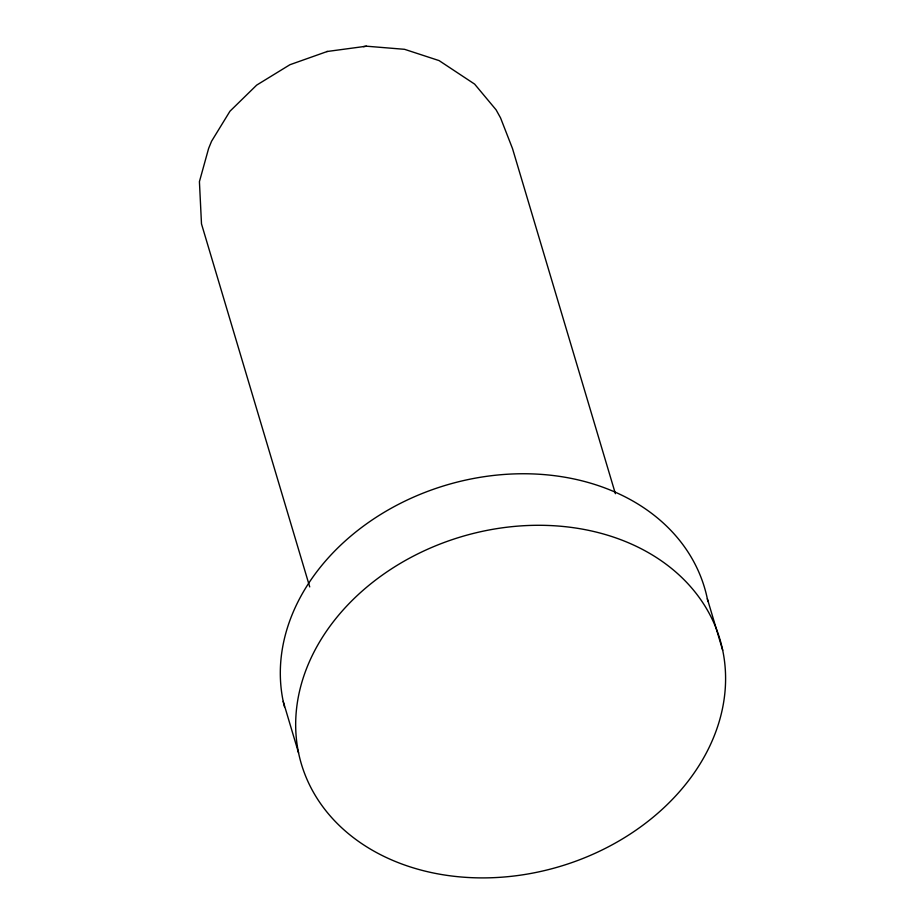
<?xml version="1.0" encoding="UTF-8"?>
<svg xmlns="http://www.w3.org/2000/svg" width="924" height="924" viewBox="0 0 924 924"><rect width="100%" height="100%" fill="white"/><g stroke="black" fill="none" stroke-linecap="round" stroke-linejoin="round"><path stroke-width="1.39" d="M327.35 51.455L289.917 64.726L256.699 85.1L229.972 111.203L211.561 141.256L208.616 148.464L199.422 181.635L201.49 223.885L309.725 586.925M363.444 46.616L366.458 46.2L404.573 49.319L439.096 60.603L474.613 84.096L496.096 109.84L500.542 117.879L512.52 148.614L615.396 493.705M326.738 51.548L366.458 46.2M707.334 598.74L722.695 650.277A218.364 172.072 -16.6 0 1 435.077 873.33A218.364 172.072 -16.6 0 1 374.139 581.173A218.364 172.072 -16.6 0 1 722.695 650.277M283.206 701.374L298.567 752.91M284.465 706.825A218.364 172.072 -16.6 0 1 458.362 481.808A218.364 172.072 -16.6 0 1 707.876 601.478"/></g></svg>
